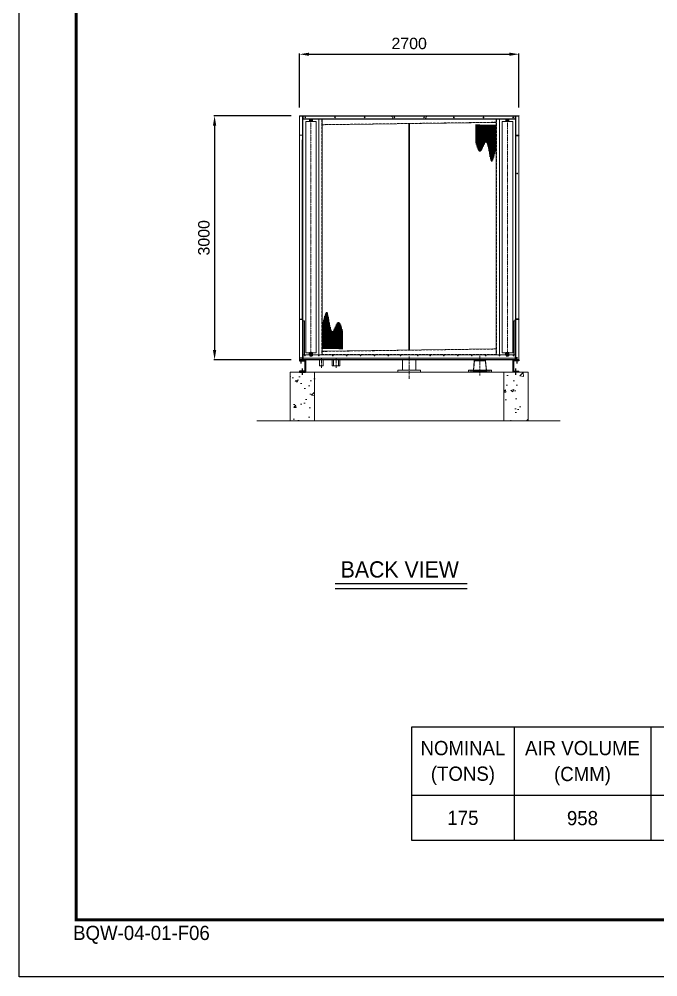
# Model space of a CAD drawing. Header units: millimetres. Extents: x -17070 to 41831, y -291348 to 30635.
# Drawn here: x 12424 to 20275, y 9840 to 21610 of the extents above; entities that cross this region are included whole.
import ezdxf
from ezdxf.enums import TextEntityAlignment as Align

# ---------------------------------------------------------------- set-up
doc = ezdxf.new("R2010")
doc.units = ezdxf.units.MM
for name, pattern in [('CENTER', [2, 1.25, -0.25, 0.25, -0.25]), ('CENTERX2', [4, 2.5, -0.5, 0.5, -0.5]), ('DASHED', [15, 12, -3]), ('HIDDEN', [0.375, 0.25, -0.125])]:
    doc.linetypes.add(name, pattern=pattern)
for name, color, linetype in [('center', 1, 'CENTER'), ('냉각탑_box', 1, 'Continuous'), ('냉각탑_form', 1, 'Continuous'), ('냉각탑_text', 3, 'Continuous'), ('냉각탑_기초', 23, 'Continuous'), ('숨은선', 5, 'HIDDEN')]:
    doc.layers.add(name, color=color, linetype=linetype)
doc.styles.get("Standard").update_dxf_attribs({"font": 'arial.ttf'})
doc.styles.add('돋움', font='Dotum.ttf')
doc.dimstyles.new('1.40', dxfattribs={"dimscale": 20, "dimtxt": 1.5, "dimasz": 1, "dimexe": 0.5, "dimexo": 0.5, "dimgap": 0.5, "dimtad": 1, "dimdec": 0, "dimzin": 0, "dimdsep": 46, "dimtxsty": 'Standard', "dimcen": 0, "dimclrd": 2, "dimclre": 2, "dimclrt": 3, "dimadec": 0, "dimazin": 0, "dimtfac": 1, "dimtdec": 0, "dimtmove": 0, "dimatfit": 0, "dimfxl": 1, "dimtolj": 1, "dimtzin": 0, "dimlwd": -1, "dimlwe": -1, "dimarcsym": 0})

# ---------------------------------------------------------------- blocks, each defined once
blk = doc.blocks.new('*D363')
at = {"color": 2, "transparency": 16777216}
for p, q in [((15868, 20523), (15868, 21189)), ((18568, 20523), (18568, 21189)), ((15988, 21179), (18448, 21179))]:
    blk.add_line(p, q, dxfattribs=at)
for points in [[(15988, 21199), (15988, 21159), (15868, 21179)], [(18448, 21199), (18448, 21159), (18568, 21179)]]:
    blk.add_solid(points, dxfattribs=at)
at = {"layer": 'Defpoints', "color": 0, "transparency": 16777216}
for p in [(18568, 21179), (15868, 20423), (18568, 20423)]:
    blk.add_point(p, dxfattribs=at)
at = {"color": 3, "lineweight": 5, "transparency": 16777216, "insert": (17218, 21311), "char_height": 140, "attachment_point": 5}
blk.add_mtext('\\A1;2700', dxfattribs=at)
blk = doc.blocks.new('*D367')
at = {"color": 2, "transparency": 16777216}
for p, q in [((15768, 20423), (14816, 20423)), ((14826, 20303), (14826, 17543)), ((15768, 17423), (14816, 17423))]:
    blk.add_line(p, q, dxfattribs=at)
for points in [[(14806, 20303), (14846, 20303), (14826, 20423)], [(14806, 17543), (14846, 17543), (14826, 17423)]]:
    blk.add_solid(points, dxfattribs=at)
at = {"layer": 'Defpoints', "color": 0, "transparency": 16777216}
for p in [(15868, 20423), (14826, 17423), (15868, 17423)]:
    blk.add_point(p, dxfattribs=at)
at = {"color": 3, "lineweight": 5, "transparency": 16777216, "insert": (14695, 18923), "char_height": 140, "attachment_point": 5, "rotation": 90}
blk.add_mtext('\\A1;3000', dxfattribs=at)
blk = doc.blocks.new('A$C0D217050')
at = {"ltscale": 30}
for p, q in [((0, 39), (0, 7)), ((0, 7), (36, 7)), ((4, 40), (4, 48)), ((4, 48), (31, 48)), ((9, 39), (9, 7)), ((27, 39), (27, 7)), ((31, 40), (31, 48)), ((36, 39), (36, 7))]:
    blk.add_line(p, q, dxfattribs=at)
at = {"color": 1, "linetype": 'CENTER', "ltscale": 100}
blk.add_line((18, 53), (18, 0), dxfattribs=at)
at = {"ltscale": 30}
for centre in [(4, 39), (13, 39), (22, 39), (31, 39)]:
    blk.add_ellipse(centre, major_axis=(-4.5, 0), ratio=0.200221, start_param=3.141593, end_param=6.283185, dxfattribs=at)
blk = doc.blocks.new('3')
at = {"color": 7, "lineweight": 20, "ltscale": 0.001944}
for p, q in [((15868, 20423), (15872, 20423)), ((15868, 20401), (15872, 20401)), ((15907, 20419), (15910, 20419)), ((18530, 20419), (18526, 20419)), ((18568, 20423), (18565, 20423)), ((18565, 20401), (18568, 20401)), ((15868, 20205), (15872, 20205)), ((15907, 20186), (15910, 20186)), ((15912, 20164), (15912, 20161)), ((18524, 20164), (18524, 20161)), ((18530, 20186), (18526, 20186)), ((18565, 20205), (18568, 20205)), ((15872, 17901), (15868, 17901)), ((15907, 17919), (15910, 17919)), ((15912, 17901), (15916, 17901)), ((18524, 17901), (18521, 17901)), ((18530, 17919), (18526, 17919)), ((18565, 17901), (18568, 17901)), ((15872, 17445), (15868, 17445)), ((15907, 17426), (15910, 17426)), ((15912, 17445), (15916, 17445)), ((15916, 17423), (15916, 17426)), ((18521, 17423), (18521, 17426)), ((18530, 17426), (18526, 17426)), ((18565, 17445), (18568, 17445))]:
    blk.add_line(p, q, dxfattribs=at)
at = {"color": 7, "lineweight": 20, "ltscale": 0.000888889}
for p, q in [((15868, 20423), (15868, 20421)), ((18568, 20423), (18568, 20421)), ((18528, 20178), (18526, 20178)), ((18565, 20181), (18565, 20179)), ((18565, 17926), (18565, 17925))]:
    blk.add_line(p, q, dxfattribs=at)
at = {"color": 7, "lineweight": 20, "ltscale": 0.000833333}
for p, q in [((15868, 20421), (15868, 20420)), ((15872, 20401), (15870, 20401)), ((15908, 20419), (15907, 20419)), ((18528, 20419), (18530, 20419)), ((18566, 20401), (18565, 20401)), ((18568, 20421), (18568, 20420)), ((15870, 17901), (15872, 17901)), ((18521, 17919), (18522, 17919)), ((18528, 17919), (18530, 17919)), ((18566, 17901), (18565, 17901)), ((15916, 17426), (15914, 17426)), ((18521, 17426), (18522, 17426))]:
    blk.add_line(p, q, dxfattribs=at)
at = {"color": 7, "lineweight": 20, "ltscale": 0.000311451}
for p, q in [((15868, 20421), (15869, 20421)), ((15868, 20421), (15869, 20421)), ((18568, 20421), (18568, 20421)), ((18568, 20421), (18568, 20421))]:
    blk.add_line(p, q, dxfattribs=at)
at = {"color": 7, "lineweight": 20, "ltscale": 0.000194643}
for p, q in [((15868, 20420), (15868, 20419)), ((18526, 20420), (18526, 20419))]:
    blk.add_line(p, q, dxfattribs=at)
at = {"color": 7, "lineweight": 20, "ltscale": 1.274e-05}
for p, q in [((15868, 20420), (15868, 20420)), ((18530, 20423), (18530, 20423))]:
    blk.add_line(p, q, dxfattribs=at)
at = {"color": 7, "lineweight": 20, "ltscale": 0.009167}
for p, q in [((15868, 20403), (15868, 20419)), ((15870, 20403), (15870, 20419)), ((18566, 20419), (18566, 20403)), ((18568, 20419), (18568, 20403)), ((15868, 20203), (15868, 20186)), ((15870, 20203), (15870, 20186)), ((18566, 20203), (18566, 20186)), ((18568, 20203), (18568, 20186)), ((15868, 17903), (15868, 17919)), ((15870, 17903), (15870, 17919)), ((15932, 17901), (15916, 17901)), ((18504, 17901), (18521, 17901)), ((18521, 17903), (18521, 17919)), ((18566, 17919), (18566, 17903)), ((18568, 17919), (18568, 17903)), ((15868, 17443), (15868, 17426)), ((15870, 17443), (15870, 17426)), ((15916, 17443), (15916, 17426)), ((18521, 17443), (18521, 17426)), ((18566, 17443), (18566, 17426)), ((18568, 17443), (18568, 17426))]:
    blk.add_line(p, q, dxfattribs=at)
at = {"color": 7, "lineweight": 20, "ltscale": 0.001111}
for p, q in [((15868, 20403), (15868, 20401)), ((15870, 20403), (15868, 20403)), ((15870, 20401), (15868, 20401)), ((15914, 20419), (15912, 20419)), ((15914, 20386), (15912, 20386)), ((16934, 20419), (16934, 20417)), ((17503, 20419), (17503, 20417)), ((18522, 20419), (18524, 20419)), ((18524, 20386), (18522, 20386)), ((18566, 20403), (18568, 20403)), ((18566, 20401), (18568, 20401)), ((18568, 20403), (18568, 20401)), ((15870, 20203), (15868, 20203)), ((18566, 20203), (18568, 20203)), ((18568, 20205), (18568, 20203)), ((15868, 17903), (15868, 17901)), ((15870, 17903), (15868, 17903)), ((15870, 17901), (15868, 17901)), ((15916, 17903), (15916, 17901)), ((18524, 17919), (18522, 17919)), ((18524, 17893), (18526, 17893)), ((18526, 17893), (18524, 17893)), ((18566, 17903), (18568, 17903)), ((18568, 17901), (18566, 17901)), ((18568, 17903), (18568, 17901)), ((15912, 17855), (15910, 17855)), ((15910, 17750), (15912, 17750)), ((15912, 17700), (15910, 17700)), ((18526, 17633), (18524, 17633)), ((18524, 17573), (18526, 17573)), ((18524, 17569), (18526, 17569)), ((18524, 17568), (18526, 17568)), ((18526, 17568), (18524, 17568)), ((15870, 17443), (15868, 17443)), ((15912, 17426), (15914, 17426)), ((15916, 17445), (15916, 17443)), ((18522, 17426), (18524, 17426)), ((18566, 17443), (18568, 17443))]:
    blk.add_line(p, q, dxfattribs=at)
at = {"color": 7, "lineweight": 20, "ltscale": 0.108889}
for p, q in [((15868, 20401), (15868, 20205)), ((15872, 20401), (15872, 20205)), ((18565, 20401), (18565, 20205)), ((18568, 20401), (18568, 20205)), ((18568, 20401), (18568, 20205))]:
    blk.add_line(p, q, dxfattribs=at)
at = {"color": 7, "lineweight": 20, "ltscale": 0.000580935}
for p, q in [((15870, 20420), (15872, 20420)), ((15907, 20421), (15907, 20420)), ((15908, 20420), (15907, 20420)), ((18528, 20420), (18530, 20420)), ((18530, 20421), (18530, 20420)), ((18566, 20420), (18565, 20420))]:
    blk.add_line(p, q, dxfattribs=at)
at = {"color": 7, "lineweight": 20, "ltscale": 0.019444}
for p, q in [((15872, 20423), (15907, 20423)), ((15907, 20421), (15872, 20421)), ((15907, 20419), (15872, 20419)), ((15872, 20419), (15907, 20419)), ((18565, 20423), (18530, 20423)), ((18530, 20421), (18565, 20421)), ((18530, 20419), (18565, 20419)), ((18565, 20419), (18530, 20419)), ((15872, 20186), (15907, 20186)), ((15872, 20185), (15907, 20185)), ((15872, 20183), (15907, 20183)), ((18530, 20186), (18565, 20186)), ((18530, 20185), (18565, 20185)), ((18565, 20183), (18530, 20183)), ((15872, 17923), (15907, 17923)), ((15907, 17921), (15872, 17921)), ((15907, 17919), (15872, 17919)), ((18565, 17923), (18530, 17923)), ((18565, 17921), (18530, 17921)), ((18565, 17919), (18530, 17919)), ((18530, 17919), (18565, 17919)), ((15872, 17426), (15907, 17426)), ((15872, 17425), (15907, 17425)), ((15872, 17423), (15907, 17423)), ((15872, 17423), (15907, 17423)), ((18530, 17426), (18565, 17426)), ((18565, 17425), (18530, 17425)), ((18565, 17423), (18530, 17423))]:
    blk.add_line(p, q, dxfattribs=at)
at = {"color": 7, "lineweight": 20, "ltscale": 0.010501}
for p, q in [((15872, 20420), (15872, 20401)), ((18565, 20420), (18565, 20401))]:
    blk.add_line(p, q, dxfattribs=at)
at = {"color": 7, "lineweight": 20, "ltscale": 0.010278}
for p, q in [((15872, 20401), (15872, 20419)), ((18565, 20419), (18565, 20401)), ((15872, 20186), (15872, 20205)), ((18565, 20205), (18565, 20186)), ((18565, 20205), (18565, 20186)), ((15872, 17901), (15872, 17919)), ((15912, 17919), (15912, 17901)), ((18521, 17901), (18521, 17919)), ((18522, 17919), (18522, 17901)), ((18524, 17901), (18524, 17919)), ((18565, 17919), (18565, 17901)), ((18565, 17919), (18565, 17901)), ((15872, 17426), (15872, 17445)), ((15912, 17445), (15912, 17426)), ((15914, 17426), (15914, 17445)), ((18521, 17426), (18521, 17445)), ((18524, 17426), (18524, 17445)), ((18565, 17445), (18565, 17426)), ((18565, 17445), (18565, 17426))]:
    blk.add_line(p, q, dxfattribs=at)
at = {"color": 7, "lineweight": 20, "ltscale": 1.27401e-05}
for p, q in [((15907, 20423), (15907, 20423)), ((18568, 20420), (18568, 20420))]:
    blk.add_line(p, q, dxfattribs=at)
at = {"color": 7, "lineweight": 20, "ltscale": 0.000222225}
for p, q in [((15907, 20423), (15907, 20423)), ((18521, 20423), (18521, 20423))]:
    blk.add_line(p, q, dxfattribs=at)
at = {"color": 7, "lineweight": 20, "ltscale": 0.000223078}
for p, q in [((15907, 20420), (15907, 20419)), ((18530, 20420), (18530, 20419))]:
    blk.add_line(p, q, dxfattribs=at)
at = {"color": 7, "lineweight": 20, "ltscale": 0.129444}
for p, q in [((15907, 20419), (15907, 20186)), ((15910, 20419), (15910, 20186)), ((18526, 20186), (18526, 20419)), ((18530, 20186), (18530, 20419))]:
    blk.add_line(p, q, dxfattribs=at)
at = {"color": 7, "lineweight": 20, "ltscale": 1.29581e-05}
blk.add_line((15910, 20420), (15910, 20420), dxfattribs=at)
at = {"color": 7, "lineweight": 20, "ltscale": 0.000222226}
for p, q in [((15910, 20420), (15910, 20419)), ((18524, 20420), (18524, 20419)), ((18568, 20420), (18568, 20419)), ((18568, 20419), (18568, 20420))]:
    blk.add_line(p, q, dxfattribs=at)
at = {"color": 7, "lineweight": 20, "ltscale": 0.000199668}
blk.add_line((15912, 20419), (15912, 20420), dxfattribs=at)
at = {"color": 7, "lineweight": 20, "ltscale": 2.65557e-05}
blk.add_line((15912, 20419), (15912, 20419), dxfattribs=at)
at = {"color": 7, "lineweight": 20, "ltscale": 0.018278}
for p, q in [((15912, 20386), (15912, 20419)), ((15914, 20386), (15914, 20419)), ((18522, 20419), (18522, 20386)), ((18524, 20419), (18524, 20386))]:
    blk.add_line(p, q, dxfattribs=at)
at = {"color": 7, "lineweight": 20, "ltscale": 0.001311}
blk.add_line((15912, 20384), (15912, 20386), dxfattribs=at)
at = {"color": 7, "lineweight": 20, "ltscale": 0.00052914}
for p, q in [((15913, 20384), (15912, 20384)), ((18524, 20384), (18523, 20384))]:
    blk.add_line(p, q, dxfattribs=at)
at = {"color": 7, "lineweight": 20, "ltscale": 0.000589172}
blk.add_line((15912, 20384), (15912, 20383), dxfattribs=at)
at = {"color": 7, "lineweight": 20, "ltscale": 0.118333}
for p, q in [((15912, 20164), (15912, 20383)), ((18524, 20377), (18524, 20164))]:
    blk.add_line(p, q, dxfattribs=at)
at = {"color": 7, "lineweight": 20, "ltscale": 1.92596e-05}
blk.add_line((15914, 20419), (15914, 20419), dxfattribs=at)
at = {"color": 7, "lineweight": 20, "ltscale": 0.000610849}
blk.add_line((15914, 20390), (15916, 20390), dxfattribs=at)
at = {"color": 7, "lineweight": 20, "ltscale": 0.000566045}
blk.add_line((15916, 20386), (15915, 20386), dxfattribs=at)
at = {"color": 7, "lineweight": 20, "ltscale": 0.000221699}
blk.add_line((15916, 20423), (15916, 20423), dxfattribs=at)
at = {"color": 7, "lineweight": 20, "ltscale": 1.29896e-05}
blk.add_line((15916, 20423), (15916, 20423), dxfattribs=at)
at = {"color": 7, "lineweight": 20, "ltscale": 8.94226e-07}
blk.add_line((15916, 20423), (15916, 20423), dxfattribs=at)
at = {"color": 7, "lineweight": 20, "ltscale": 5.53419e-05}
blk.add_line((15916, 20423), (15916, 20423), dxfattribs=at)
at = {"color": 7, "lineweight": 20}
for p, q in [((15916, 20423), (18521, 20423)), ((15916, 20419), (18521, 20419)), ((17022, 20386), (15916, 20386)), ((17022, 20383), (15916, 20383)), ((18521, 20386), (17415, 20386)), ((18521, 20383), (17415, 20383)), ((15868, 20186), (15868, 17919)), ((15872, 20183), (15872, 17923)), ((15901, 20128), (15901, 17923)), ((18524, 20128), (18524, 17974)), ((18526, 17928), (18526, 20178)), ((18530, 17928), (18530, 20178)), ((18565, 17928), (18565, 20178)), ((18568, 17928), (18568, 20178)), ((18524, 20010), (18524, 17974)), ((15912, 17919), (15912, 19930)), ((18521, 17443), (15916, 17443)), ((15916, 17426), (18521, 17426)), ((15916, 17423), (18021, 17423)), ((15916, 17423), (18521, 17423)), ((16116, 17348), (16162, 17348)), ((16273, 17348), (16365, 17348))]:
    blk.add_line(p, q, dxfattribs=at)
at = {"color": 7, "lineweight": 20, "ltscale": 0.002}
for p, q in [((15916, 20419), (15916, 20423)), ((15916, 20386), (15916, 20383)), ((18521, 20419), (18521, 20423)), ((18521, 20386), (18521, 20383))]:
    blk.add_line(p, q, dxfattribs=at)
at = {"color": 7, "lineweight": 20, "ltscale": 0.000566594}
for p, q in [((15916, 20420), (15916, 20421)), ((18521, 20420), (18521, 20421))]:
    blk.add_line(p, q, dxfattribs=at)
at = {"color": 7, "lineweight": 20, "ltscale": 0.000831595}
for p, q in [((15916, 20419), (15916, 20421)), ((18521, 20419), (18521, 20421))]:
    blk.add_line(p, q, dxfattribs=at)
at = {"color": 7, "lineweight": 20, "ltscale": 0.000222221}
blk.add_line((15916, 20420), (15916, 20420), dxfattribs=at)
at = {"color": 7, "lineweight": 20, "ltscale": 0.019344}
for p, q in [((15916, 20385), (15916, 20420)), ((18521, 20385), (18521, 20420))]:
    blk.add_line(p, q, dxfattribs=at)
at = {"color": 7, "lineweight": 20, "ltscale": 5.57847e-05}
for p, q in [((15916, 20419), (15916, 20419)), ((18521, 20419), (18521, 20419))]:
    blk.add_line(p, q, dxfattribs=at)
at = {"color": 7, "lineweight": 20, "ltscale": 5.5554e-05}
blk.add_line((15916, 20419), (15916, 20419), dxfattribs=at)
at = {"color": 7, "lineweight": 20, "ltscale": 5.55556e-05}
for p, q in [((15916, 20419), (15916, 20419)), ((18521, 20419), (18521, 20419))]:
    blk.add_line(p, q, dxfattribs=at)
at = {"color": 7, "lineweight": 20, "ltscale": 0.018222}
for p, q in [((15916, 20386), (15916, 20419)), ((18521, 20386), (18521, 20419))]:
    blk.add_line(p, q, dxfattribs=at)
at = {"lineweight": 20, "ltscale": 30}
for p, q in [((15993, 20383), (15993, 20354)), ((16002, 20383), (16002, 20354)), ((16020, 20383), (16020, 20354)), ((16029, 20383), (16029, 20354)), ((18408, 20383), (18408, 20354)), ((18417, 20383), (18417, 20354)), ((18435, 20383), (18435, 20354)), ((18444, 20383), (18444, 20354)), ((15993, 20354), (16029, 20354)), ((18408, 20354), (18444, 20354))]:
    blk.add_line(p, q, dxfattribs=at)
at = {"color": 1, "linetype": 'CENTER', "lineweight": 20, "ltscale": 100}
for p, q in [((16011, 20383), (16011, 20347)), ((18426, 20383), (18426, 20347))]:
    blk.add_line(p, q, dxfattribs=at)
at = {"lineweight": 20}
for p, q in [((16108, 17485), (16108, 20385)), ((16148, 20385), (16108, 20385)), ((16148, 17485), (16148, 20385)), ((16150, 20383), (16148, 20383)), ((16150, 20311), (16150, 20385)), ((18286, 20385), (16150, 20385)), ((18286, 20341), (18286, 20385)), ((18286, 20383), (18288, 20383)), ((18288, 17485), (18288, 20385)), ((18328, 20385), (18288, 20385)), ((18328, 17485), (18328, 20385)), ((15946, 20354), (15946, 17511)), ((16076, 20354), (15946, 20354)), ((16076, 20354), (16076, 17511)), ((18288, 20341), (16148, 20311)), ((16148, 20313), (16148, 20313)), ((17213, 20326), (17213, 17544)), ((17223, 20326), (17223, 17544)), ((18361, 20354), (18361, 17511)), ((18491, 20354), (18361, 20354)), ((18491, 20354), (18491, 17511)), ((18288, 17559), (16148, 17529)), ((18286, 17485), (18286, 17559)), ((18288, 17557), (18288, 17557)), ((15946, 17511), (16076, 17511)), ((16148, 17485), (16108, 17485)), ((16150, 17487), (16148, 17487)), ((16150, 17485), (16150, 17529)), ((18286, 17485), (16150, 17485)), ((18286, 17487), (18288, 17487)), ((18328, 17485), (18288, 17485)), ((18361, 17511), (18491, 17511))]:
    blk.add_line(p, q, dxfattribs=at)
at = {"color": 6, "linetype": 'HIDDEN', "lineweight": 20, "ltscale": 10}
for p, q in [((16146, 17485), (16146, 20385)), ((18286, 20383), (16150, 20383)), ((18290, 17485), (18290, 20385)), ((18286, 20343), (16150, 20313)), ((18286, 17557), (16150, 17527)), ((18286, 17487), (16150, 17487))]:
    blk.add_line(p, q, dxfattribs=at)
at = {"color": 7, "lineweight": 20, "ltscale": 0.037766}
for p, q in [((16934, 20419), (17002, 20419)), ((16934, 20417), (17002, 20417)), ((17435, 20419), (17503, 20419)), ((17435, 20417), (17503, 20417))]:
    blk.add_line(p, q, dxfattribs=at)
at = {"color": 7, "lineweight": 20, "ltscale": 0.095125}
for p, q in [((17003, 20416), (17020, 20386)), ((17417, 20386), (17434, 20416))]:
    blk.add_line(p, q, dxfattribs=at)
at = {"color": 7, "lineweight": 20, "ltscale": 0.094266}
blk.add_line((17005, 20417), (17022, 20386), dxfattribs=at)
at = {"color": 7, "lineweight": 20, "ltscale": 0.217982}
blk.add_line((17415, 20386), (17022, 20386), dxfattribs=at)
at = {"color": 7, "lineweight": 20, "ltscale": 0.215672}
blk.add_line((17413, 20383), (17024, 20383), dxfattribs=at)
at = {"color": 7, "lineweight": 20, "ltscale": 0.094267}
blk.add_line((17415, 20386), (17432, 20417), dxfattribs=at)
at = {"color": 7, "lineweight": 20, "ltscale": 1.24538e-05}
blk.add_line((18521, 20423), (18521, 20423), dxfattribs=at)
at = {"color": 7, "lineweight": 20, "ltscale": 8.97098e-07}
blk.add_line((18521, 20423), (18521, 20423), dxfattribs=at)
at = {"color": 7, "lineweight": 20, "ltscale": 5.5559e-05}
blk.add_line((18521, 20423), (18521, 20423), dxfattribs=at)
at = {"color": 7, "lineweight": 20, "ltscale": 0.000222222}
blk.add_line((18521, 20420), (18521, 20420), dxfattribs=at)
at = {"color": 7, "lineweight": 20, "ltscale": 5.55571e-05}
blk.add_line((18521, 20419), (18521, 20419), dxfattribs=at)
at = {"color": 7, "lineweight": 20, "ltscale": 0.000611505}
blk.add_line((18522, 20390), (18521, 20390), dxfattribs=at)
at = {"color": 7, "lineweight": 20, "ltscale": 0.000567142}
blk.add_line((18522, 20386), (18521, 20386), dxfattribs=at)
at = {"color": 7, "lineweight": 20, "ltscale": 5.55592e-05}
blk.add_line((18524, 20419), (18524, 20419), dxfattribs=at)
at = {"color": 7, "lineweight": 20, "ltscale": 0.001333}
blk.add_line((18524, 20386), (18524, 20377), dxfattribs=at)
at = {"color": 7, "lineweight": 20, "ltscale": 1.29907e-05}
blk.add_line((18526, 20420), (18526, 20420), dxfattribs=at)
at = {"color": 7, "lineweight": 20, "ltscale": 0.000221428}
blk.add_line((18530, 20423), (18530, 20423), dxfattribs=at)
at = {"color": 1, "linetype": 'CENTER', "lineweight": 20}
for p, q in [((16011, 20354), (16011, 17511)), ((18426, 20354), (18426, 17511))]:
    blk.add_line(p, q, dxfattribs=at)
at = {"color": 5, "lineweight": 20, "ltscale": 30}
for p, q in [((18036, 20314), (18036, 20091)), ((18042, 20314), (18042, 20069)), ((18048, 20314), (18048, 20049)), ((18054, 20314), (18054, 20031)), ((18060, 20314), (18060, 20016)), ((18066, 20314), (18066, 20004)), ((18072, 20314), (18072, 19995)), ((18078, 20314), (18078, 19988)), ((18084, 20314), (18084, 19985)), ((18090, 20313), (18090, 19985)), ((18096, 20313), (18096, 19988)), ((18102, 20313), (18102, 19994)), ((18108, 20313), (18108, 20003)), ((18114, 20313), (18114, 20014)), ((18120, 20313), (18120, 20027)), ((18126, 20313), (18126, 20040)), ((18132, 20313), (18132, 20054)), ((18138, 20313), (18138, 20067)), ((18144, 20313), (18144, 20079)), ((18150, 20313), (18150, 20089)), ((18156, 20313), (18156, 20096)), ((18162, 20312), (18162, 20098)), ((18168, 20312), (18168, 20094)), ((18174, 20312), (18174, 20085)), ((18180, 20312), (18180, 20069)), ((18186, 20312), (18186, 20047)), ((18192, 20312), (18192, 20020)), ((18198, 20312), (18198, 19987)), ((18204, 20312), (18204, 19953)), ((18210, 20312), (18210, 19920)), ((18216, 20312), (18216, 19892)), ((18222, 20312), (18222, 19872)), ((18228, 20312), (18228, 19862)), ((18234, 20311), (18234, 19861)), ((18240, 20311), (18240, 19866)), ((18246, 20311), (18246, 19877)), ((18252, 20311), (18252, 19892)), ((18258, 20311), (18258, 19911)), ((18264, 20311), (18264, 19933)), ((18270, 20311), (18270, 19957)), ((18276, 20311), (18276, 19983)), ((18282, 20311), (18282, 20012)), ((16202, 17559), (16202, 18009)), ((16166, 17559), (16166, 17913)), ((16172, 17559), (16172, 17938)), ((16178, 17559), (16178, 17959)), ((16184, 17559), (16184, 17978)), ((16190, 17559), (16190, 17993)), ((16196, 17559), (16196, 18004)), ((16208, 17559), (16208, 18008)), ((16214, 17558), (16214, 17998)), ((16220, 17558), (16220, 17978)), ((16226, 17558), (16226, 17951)), ((16232, 17558), (16232, 17917)), ((16154, 17559), (16154, 17858)), ((16160, 17559), (16160, 17887)), ((16238, 17558), (16238, 17883)), ((16244, 17558), (16244, 17850)), ((16250, 17558), (16250, 17823)), ((16256, 17558), (16256, 17801)), ((16262, 17558), (16262, 17785)), ((16268, 17558), (16268, 17776)), ((16280, 17558), (16280, 17774)), ((16286, 17557), (16286, 17781)), ((16292, 17557), (16292, 17791)), ((16298, 17557), (16298, 17803)), ((16304, 17557), (16304, 17816)), ((16310, 17557), (16310, 17830)), ((16316, 17557), (16316, 17843)), ((16322, 17557), (16322, 17856)), ((16328, 17557), (16328, 17867)), ((16334, 17557), (16334, 17876)), ((16340, 17557), (16340, 17882)), ((16346, 17557), (16346, 17885)), ((16352, 17557), (16352, 17885)), ((16358, 17556), (16358, 17882)), ((16364, 17556), (16364, 17875)), ((16370, 17556), (16370, 17866)), ((16376, 17556), (16376, 17854)), ((16382, 17556), (16382, 17839)), ((16388, 17556), (16388, 17821)), ((16394, 17556), (16394, 17801)), ((16400, 17556), (16400, 17779)), ((16274, 17558), (16274, 17772))]:
    blk.add_line(p, q, dxfattribs=at)
at = {"color": 7, "lineweight": 20, "ltscale": 0.00111}
for p, q in [((15868, 20205), (15868, 20203)), ((18524, 17427), (18526, 17427))]:
    blk.add_line(p, q, dxfattribs=at)
at = {"color": 7, "lineweight": 20, "ltscale": 0.011081}
for p, q in [((15872, 20205), (15872, 20185)), ((18565, 20205), (18565, 20185))]:
    blk.add_line(p, q, dxfattribs=at)
at = {"color": 7, "lineweight": 20, "ltscale": 0.00615}
blk.add_line((15912, 20128), (15901, 20128), dxfattribs=at)
at = {"color": 7, "lineweight": 20, "ltscale": 0.000803158}
for p, q in [((15907, 20186), (15907, 20185)), ((18530, 20186), (18530, 20185))]:
    blk.add_line(p, q, dxfattribs=at)
at = {"color": 7, "lineweight": 20, "ltscale": 0.030658}
blk.add_line((15907, 20183), (15907, 20128), dxfattribs=at)
at = {"color": 7, "lineweight": 20, "ltscale": 0.032589}
blk.add_line((15910, 20186), (15910, 20128), dxfattribs=at)
at = {"color": 7, "lineweight": 20, "ltscale": 0.003966}
for p, q in [((15912, 20154), (15912, 20161)), ((18524, 20154), (18524, 20161))]:
    blk.add_line(p, q, dxfattribs=at)
at = {"color": 7, "lineweight": 20, "ltscale": 0.000719648}
for p, q in [((15912, 20152), (15912, 20154)), ((18524, 20152), (18524, 20154))]:
    blk.add_line(p, q, dxfattribs=at)
at = {"color": 7, "lineweight": 20, "ltscale": 0.013703}
for p, q in [((15912, 20152), (15912, 20128)), ((18524, 20152), (18524, 20128))]:
    blk.add_line(p, q, dxfattribs=at)
at = {"color": 7, "lineweight": 20, "ltscale": 0.065556}
blk.add_line((15912, 20128), (15912, 20010), dxfattribs=at)
at = {"color": 7, "lineweight": 20, "ltscale": 0.004724}
blk.add_line((18526, 20186), (18526, 20178), dxfattribs=at)
at = {"color": 7, "lineweight": 20, "ltscale": 0.001722}
for p, q in [((18530, 20178), (18526, 20178)), ((18568, 20178), (18565, 20178)), ((18530, 17928), (18526, 17928)), ((18568, 17928), (18565, 17928))]:
    blk.add_line(p, q, dxfattribs=at)
at = {"color": 7, "lineweight": 20, "ltscale": 0.001125}
for p, q in [((18530, 20183), (18530, 20181)), ((18565, 20183), (18565, 20181))]:
    blk.add_line(p, q, dxfattribs=at)
at = {"color": 7, "lineweight": 20, "ltscale": 0.019889}
for p, q in [((18530, 20181), (18565, 20181)), ((18530, 20179), (18565, 20179)), ((18565, 20178), (18530, 20178)), ((18565, 17928), (18530, 17928)), ((18565, 17926), (18530, 17926)), ((18565, 17925), (18530, 17925))]:
    blk.add_line(p, q, dxfattribs=at)
at = {"color": 7, "lineweight": 20, "ltscale": 0.000833335}
for p, q in [((18530, 20179), (18530, 20178)), ((15901, 17921), (15901, 17919))]:
    blk.add_line(p, q, dxfattribs=at)
at = {"color": 7, "lineweight": 20, "ltscale": 0.000834189}
blk.add_line((18565, 20179), (18565, 20178), dxfattribs=at)
at = {"color": 7, "lineweight": 20, "ltscale": 0.004778}
blk.add_line((18568, 20186), (18568, 20178), dxfattribs=at)
at = {"color": 7, "lineweight": 20, "ltscale": 0.044107}
blk.add_line((15912, 19930), (15912, 20010), dxfattribs=at)
at = {"color": 7, "lineweight": 20, "ltscale": 0.041626}
blk.add_line((18524, 20010), (18524, 19935), dxfattribs=at)
at = {"color": 7, "lineweight": 20, "ltscale": 0.253333}
for p, q in [((15868, 17445), (15868, 17901)), ((15872, 17445), (15872, 17901)), ((15912, 17901), (15912, 17445)), ((15916, 17901), (15916, 17445)), ((18521, 17445), (18521, 17901)), ((18524, 17445), (18524, 17901)), ((18565, 17901), (18565, 17445)), ((18568, 17901), (18568, 17445))]:
    blk.add_line(p, q, dxfattribs=at)
at = {"color": 7, "lineweight": 20, "ltscale": 0.011082}
for p, q in [((15872, 17921), (15872, 17901)), ((18565, 17921), (18565, 17901))]:
    blk.add_line(p, q, dxfattribs=at)
at = {"color": 7, "lineweight": 20, "ltscale": 0.016349}
blk.add_line((15872, 17919), (15901, 17919), dxfattribs=at)
at = {"color": 7, "lineweight": 20, "ltscale": 0.273889}
for p, q in [((15907, 17919), (15907, 17426)), ((15910, 17919), (15910, 17426)), ((18526, 17426), (18526, 17919)), ((18530, 17426), (18530, 17919))]:
    blk.add_line(p, q, dxfattribs=at)
at = {"color": 7, "lineweight": 20, "ltscale": 0.230744}
for p, q in [((15932, 17485), (15932, 17901)), ((18504, 17901), (18504, 17485))]:
    blk.add_line(p, q, dxfattribs=at)
at = {"color": 7, "lineweight": 20, "ltscale": 0.010555}
blk.add_line((18524, 17955), (18524, 17974), dxfattribs=at)
at = {"color": 7, "lineweight": 20, "ltscale": 0.014722}
blk.add_line((18524, 17928), (18524, 17955), dxfattribs=at)
at = {"color": 7, "lineweight": 20, "ltscale": 0.005}
blk.add_line((18524, 17919), (18524, 17928), dxfattribs=at)
at = {"color": 7, "lineweight": 20, "ltscale": 0.004726}
blk.add_line((18526, 17919), (18526, 17928), dxfattribs=at)
at = {"color": 7, "lineweight": 20, "ltscale": 0.000833332}
blk.add_line((18530, 17928), (18530, 17926), dxfattribs=at)
at = {"color": 7, "lineweight": 20, "ltscale": 0.001123}
blk.add_line((18530, 17925), (18530, 17923), dxfattribs=at)
at = {"color": 7, "lineweight": 20, "ltscale": 0.000804013}
blk.add_line((18530, 17921), (18530, 17919), dxfattribs=at)
at = {"color": 7, "lineweight": 20, "ltscale": 0.00083418}
blk.add_line((18565, 17928), (18565, 17926), dxfattribs=at)
at = {"color": 7, "lineweight": 20, "ltscale": 0.001124}
blk.add_line((18565, 17925), (18565, 17923), dxfattribs=at)
at = {"color": 7, "lineweight": 20, "ltscale": 0.004777}
blk.add_line((18568, 17928), (18568, 17919), dxfattribs=at)
at = {"color": 7, "lineweight": 20, "ltscale": 0.004417}
for p, q in [((18568, 17901), (18568, 17893)), ((18568, 17453), (18568, 17445))]:
    blk.add_line(p, q, dxfattribs=at)
at = {"color": 7, "lineweight": 20, "ltscale": 0.052833}
for p, q in [((18568, 17893), (18568, 17798)), ((18568, 17548), (18568, 17453))]:
    blk.add_line(p, q, dxfattribs=at)
at = {"color": 7, "lineweight": 20, "ltscale": 0.058333}
blk.add_line((15910, 17855), (15910, 17750), dxfattribs=at)
at = {"color": 7, "lineweight": 20, "ltscale": 0.005528}
for p, q in [((18568, 17798), (18568, 17788)), ((18568, 17788), (18568, 17778))]:
    blk.add_line(p, q, dxfattribs=at)
at = {"color": 7, "lineweight": 25, "ltscale": 0.008333}
for p, q in [((15868, 17423), (15868, 17413)), ((18568, 17423), (18568, 17413))]:
    blk.add_line(p, q, dxfattribs=at)
at = {"color": 7, "lineweight": 25, "ltscale": 0.125}
for p, q in [((15943, 17423), (15868, 17423)), ((18493, 17423), (18568, 17423)), ((15868, 17273), (15943, 17273)), ((18568, 17273), (18493, 17273))]:
    blk.add_line(p, q, dxfattribs=at)
at = {"color": 7, "lineweight": 20, "ltscale": 0.000666671}
blk.add_line((15870, 17443), (15872, 17443), dxfattribs=at)
at = {"color": 7, "lineweight": 20, "ltscale": 0.0085}
for p, q in [((15872, 17427), (15872, 17443)), ((18565, 17443), (18565, 17427))]:
    blk.add_line(p, q, dxfattribs=at)
at = {"color": 7, "lineweight": 20, "ltscale": 0.019594}
for p, q in [((15908, 17426), (15873, 17426)), ((18528, 17426), (18564, 17426))]:
    blk.add_line(p, q, dxfattribs=at)
for p, q in [((15878, 17413), (15878, 17423)), ((15900, 17413), (15900, 17423)), ((18536, 17413), (18536, 17423)), ((18558, 17413), (18558, 17423)), ((15895, 17273), (15895, 17283)), ((15917, 17273), (15917, 17283)), ((18520, 17273), (18520, 17283)), ((18542, 17273), (18542, 17283))]:
    blk.add_line(p, q)
at = {"color": 1, "linetype": 'CENTERX2', "ltscale": 50}
for p, q in [((15889, 17378), (15889, 17458)), ((18547, 17378), (18547, 17458)), ((15906, 17238), (15906, 17318)), ((18531, 17238), (18531, 17318))]:
    blk.add_line(p, q, dxfattribs=at)
at = {"color": 7, "lineweight": 20, "ltscale": 0.004971}
blk.add_line((15907, 17423), (15916, 17423), dxfattribs=at)
at = {"color": 7, "lineweight": 20, "ltscale": 0.001112}
blk.add_line((15910, 17427), (15912, 17427), dxfattribs=at)
at = {"color": 7, "lineweight": 20, "ltscale": 0.003063}
for p, q in [((15916, 17426), (15910, 17426)), ((18521, 17426), (18526, 17426))]:
    blk.add_line(p, q, dxfattribs=at)
at = {"color": 0, "lineweight": 20}
for p, q in [((16108, 17485), (15916, 17485)), ((15943, 17423), (18493, 17423)), ((18328, 17485), (18521, 17485))]:
    blk.add_line(p, q, dxfattribs=at)
at = {"ltscale": 25}
for p, q in [((15943, 17423), (15943, 17273)), ((18493, 17423), (18493, 17273))]:
    blk.add_line(p, q, dxfattribs=at)
at = {"lineweight": 5}
for p, q in [((16116, 17348), (16116, 17423)), ((16162, 17348), (16162, 17423)), ((16273, 17348), (16273, 17423)), ((16286, 17348), (16286, 17423)), ((16351, 17348), (16351, 17423)), ((16365, 17348), (16365, 17423)), ((15943, 17273), (18493, 17273))]:
    blk.add_line(p, q, dxfattribs=at)
at = {"color": 7, "lineweight": 20, "ltscale": 0.071111}
for p, q in [((17136, 17423), (17136, 17295)), ((17301, 17423), (17301, 17295))]:
    blk.add_line(p, q, dxfattribs=at)
at = {"color": 7, "lineweight": 13}
for p, q in [((18018, 17417), (18018, 17423)), ((18158, 17417), (18158, 17423)), ((18018, 17412), (18007, 17295)), ((18158, 17417), (18027, 17417)), ((18158, 17412), (18027, 17412)), ((18158, 17412), (18169, 17295)), ((18228, 17295), (17948, 17295)), ((18228, 17273), (17948, 17273))]:
    blk.add_line(p, q, dxfattribs=at)
at = {"color": 7, "linetype": 'DASHED', "lineweight": 13}
for p, q in [((18020, 17417), (18020, 17423)), ((18156, 17417), (18156, 17423)), ((18021, 17412), (18008, 17283)), ((18149, 17412), (18018, 17412)), ((18155, 17412), (18021, 17412)), ((18155, 17412), (18168, 17283)), ((18171, 17283), (18005, 17283)), ((18158, 17283), (18008, 17283)), ((18171, 17278), (18016, 17278)), ((18168, 17283), (18018, 17283))]:
    blk.add_line(p, q, dxfattribs=at)
at = {"color": 7, "lineweight": 20, "ltscale": 0.000665871}
blk.add_line((18566, 17443), (18565, 17443), dxfattribs=at)
at = {"color": 7, "lineweight": 25, "ltscale": 0.05125}
for p, q in [((15868, 17413), (15927, 17413)), ((18568, 17413), (18510, 17413)), ((15927, 17283), (15868, 17283)), ((18510, 17283), (18568, 17283))]:
    blk.add_line(p, q, dxfattribs=at)
at = {"color": 7, "lineweight": 25, "ltscale": 0.091667}
for p, q in [((15937, 17403), (15937, 17293)), ((18500, 17403), (18500, 17293))]:
    blk.add_line(p, q, dxfattribs=at)
at = {"color": 7, "lineweight": 13, "ltscale": 0.436875}
for p, q in [((18088, 17417), (18018, 17417)), ((18158, 17417), (18088, 17417))]:
    blk.add_line(p, q, dxfattribs=at)
at = {"color": 7, "lineweight": 13, "ltscale": 0.053443}
for p, q in [((18027, 17417), (18018, 17417)), ((18027, 17412), (18018, 17412))]:
    blk.add_line(p, q, dxfattribs=at)
at = {"color": 7, "lineweight": 13, "ltscale": 0.03125}
for p, q in [((18018, 17412), (18018, 17417)), ((18158, 17412), (18158, 17417))]:
    blk.add_line(p, q, dxfattribs=at)
at = {"color": 7, "linetype": 'DASHED', "lineweight": 13, "ltscale": 0.032169}
for p, q in [((18021, 17412), (18021, 17417)), ((18155, 17412), (18155, 17417))]:
    blk.add_line(p, q, dxfattribs=at)
at = {"color": 7, "linetype": 'DASHED', "lineweight": 13, "ltscale": 0.053443}
blk.add_line((18158, 17412), (18149, 17412), dxfattribs=at)
at = {"color": 7, "lineweight": 15, "ltscale": 0.0625}
for p, q in [((15868, 17283), (15868, 17273)), ((18568, 17283), (18568, 17273))]:
    blk.add_line(p, q, dxfattribs=at)
at = {"color": 7, "lineweight": 20, "ltscale": 0.149635}
for p, q in [((17348, 17295), (17078, 17295)), ((17348, 17273), (17078, 17273))]:
    blk.add_line(p, q, dxfattribs=at)
at = {"color": 7, "lineweight": 20, "ltscale": 0.012222}
for p, q in [((17078, 17273), (17078, 17295)), ((17358, 17273), (17358, 17295))]:
    blk.add_line(p, q, dxfattribs=at)
at = {"color": 7, "lineweight": 20, "ltscale": 0.00592}
for p, q in [((17358, 17295), (17348, 17295)), ((17358, 17273), (17348, 17273))]:
    blk.add_line(p, q, dxfattribs=at)
at = {"color": 7, "lineweight": 13, "ltscale": 0.1375}
for p, q in [((17948, 17273), (17948, 17295)), ((18228, 17273), (18228, 17295))]:
    blk.add_line(p, q, dxfattribs=at)
at = {"color": 7, "linetype": 'DASHED', "lineweight": 13, "ltscale": 0.1375}
for p, q in [((17966, 17273), (17966, 17295)), ((17988, 17273), (17988, 17295)), ((18005, 17273), (18005, 17295)), ((18031, 17273), (18031, 17295)), ((18053, 17273), (18053, 17295)), ((18123, 17273), (18123, 17295)), ((18145, 17273), (18145, 17295)), ((18171, 17273), (18171, 17295)), ((18188, 17273), (18188, 17295)), ((18210, 17273), (18210, 17295))]:
    blk.add_line(p, q, dxfattribs=at)
at = {"color": 7, "linetype": 'DASHED', "lineweight": 13, "ltscale": 0.075362}
for p, q in [((18007, 17295), (18005, 17283)), ((18169, 17295), (18171, 17283))]:
    blk.add_line(p, q, dxfattribs=at)
at = {"color": 7, "linetype": 'DASHED', "lineweight": 13, "ltscale": 0.03125}
for p, q in [((18005, 17278), (18005, 17283)), ((18171, 17278), (18171, 17283))]:
    blk.add_line(p, q, dxfattribs=at)
at = {"color": 7, "linetype": 'DASHED', "lineweight": 13, "ltscale": 0.063198}
blk.add_line((18016, 17278), (18005, 17278), dxfattribs=at)
at = {"color": 7, "linetype": 'DASHED', "lineweight": 13, "ltscale": 0.030331}
for p, q in [((18008, 17278), (18008, 17283)), ((18168, 17278), (18168, 17283))]:
    blk.add_line(p, q, dxfattribs=at)
at = {"color": 7, "lineweight": 20}
for centre, radius in [((15941, 20403), 4.5), ((16306, 20403), 4.5), ((16671, 20403), 4.5), ((17036, 20403), 4.5), ((17401, 20403), 4.5), ((17766, 20403), 4.5), ((18131, 20403), 4.5), ((18496, 20403), 4.5), ((18547, 19713), 4.5), ((18547, 19713), 3), ((15937, 17477), 4.5), ((15937, 17477), 3), ((16108, 17477), 4.5), ((16108, 17477), 3), ((16279, 17477), 4.5), ((16279, 17477), 3), ((16450, 17477), 4.5), ((16450, 17477), 3), ((16621, 17477), 4.5), ((16621, 17477), 3), ((16791, 17477), 4.5), ((16791, 17477), 3), ((16962, 17477), 4.5), ((17113, 17475), 4.5), ((17323, 17475), 4.5), ((17475, 17477), 4.5), ((17645, 17477), 4.5), ((17645, 17477), 3), ((17816, 17477), 4.5), ((17816, 17477), 3), ((17987, 17477), 4.5), ((17987, 17477), 3), ((18158, 17477), 4.5), ((18158, 17477), 3), ((18329, 17477), 4.5), ((18329, 17477), 3), ((18499, 17477), 4.5), ((18499, 17477), 3)]:
    blk.add_circle(centre, radius, dxfattribs=at)
for centre, radius, start, end in [((15872, 20419), 3.5, 90, 180), ((15872, 20419), 1.5, 90, 180), ((15907, 20420), 3.1, 0, 90), ((15907, 20419), 3.5, 0, 90), ((15907, 20419), 1.5, 0, 90), ((15916, 20420), 3.1, 90, 180), ((15916, 20419), 3.5, 90, 180), ((15916, 20419), 3.6, 90, 180), ((15916, 20386), 3.5, 180, 270), ((15916, 20386), 3.6, 181.592, 268.4082), ((15916, 20419), 1.6, 90, 180), ((15916, 20386), 1.6, 180, 266.4167), ((16778, 20419), 3.5, 89.1189, 90), ((16787, 20419), 3.5, 90, 90.8811), ((17002, 20415), 3.5, 30, 90), ((17002, 20415), 1.5, 30, 90), ((17435, 20415), 3.5, 90, 150), ((17435, 20415), 1.5, 90, 150), ((17650, 20419), 3.5, 89.1189, 90), ((17659, 20419), 3.5, 90, 90.8811), ((18521, 20420), 3.1, 360, 90), ((18521, 20419), 3.5, 360, 90), ((18521, 20419), 3.6, 0, 90), ((18521, 20419), 1.6, 0, 90), ((18521, 20386), 3.5, 270, 360), ((18521, 20386), 1.6, 273.5833, 0), ((18521, 20386), 3.6, 271.5918, 358.408), ((18521, 20386), 3.1, 359.2923, 0), ((18530, 20420), 3.1, 90, 180), ((18530, 20419), 3.5, 90, 180), ((18530, 20419), 1.5, 90, 180), ((18565, 20419), 3.5, 0, 90), ((18565, 20419), 1.5, 0, 90), ((15872, 20186), 3.5, 180, 270), ((15872, 20186), 1.5, 180, 270), ((15907, 20186), 3.5, 270, 0), ((15907, 20186), 1.5, 270, 0), ((18521, 20204), 3.1, 359.3203, 0), ((18521, 20188), 3.1, 0, 2.0472), ((18530, 20186), 3.5, 180, 270), ((18530, 20178), 3.1, 90, 180), ((18530, 20186), 1.5, 180, 270), ((18530, 20178), 1.5, 90, 180), ((18565, 20186), 1.5, 270, 0), ((18565, 20186), 3.5, 270, 0), ((18565, 20178), 3.1, 0, 90), ((18565, 20178), 1.5, 0, 90), ((18521, 19430), 3.5, 0, 0.5318), ((15872, 17919), 3.5, 90, 180), ((15872, 17919), 1.5, 90, 180), ((15907, 17919), 3.5, 0, 90), ((15907, 17919), 1.5, 0, 90), ((18530, 17928), 3.1, 180, 270), ((18530, 17919), 3.5, 90, 180), ((18530, 17928), 1.5, 180, 270), ((18530, 17919), 1.5, 90, 180), ((18565, 17928), 3.1, 270, 0), ((18565, 17928), 1.5, 270, 0), ((18565, 17919), 3.5, 0, 90), ((18565, 17919), 1.5, 0, 90), ((15872, 17426), 3.5, 180, 270), ((15872, 17426), 1.5, 180, 270), ((15873, 17427), 1.5, 180, 216.8695), ((15873, 17427), 1.5, 233.13, 270), ((15907, 17426), 3.5, 270, 0), ((15907, 17426), 1.5, 270, 0), ((18530, 17426), 3.5, 180, 270), ((18530, 17426), 1.5, 180, 270), ((18564, 17427), 1.5, 270, 306.87), ((18564, 17427), 1.5, 323.0389, 0), ((18565, 17426), 3.5, 270, 0), ((18565, 17426), 1.5, 270, 0), ((18564, 17427), 4.7, 359.266, 0)]:
    blk.add_arc(centre, radius, start, end, dxfattribs=at)
at = {"color": 7, "lineweight": 25}
for centre, start, end in [((15927, 17403), 0, 90), ((18510, 17403), 90, 180), ((15927, 17293), 270, 0), ((18510, 17293), 180, 270)]:
    blk.add_arc(centre, 10, start, end, dxfattribs=at)
at = {"color": 7, "lineweight": 20}
for centre, major_axis, ratio, start_param, end_param in [((18521, 20371), (3.1, 0), 0.945441, 6.283185, 6.29095), ((18521, 20290), (3.1, 0), 0.787572, 6.283185, 6.289043), ((18521, 20222), (3.1, 0), 0.728422, 6.283185, 6.287733), ((18521, 20205), (-3.1, 0), 0.809022, 3.137046, 3.141593), ((18521, 20188), (3.1, 0), 0.977239, 6.283185, 6.287877), ((18521, 20188), (3.1, 0), 0.99655, 0, 0.035713), ((18521, 20183), (3.1, 0), 0.99655, 0, 0.017692), ((18521, 20183), (3.1, 0), 0.968276, 0, 0.017675), ((18521, 20168), (3.1, 0), 0.968276, 0, 0.017496), ((18521, 20168), (3.1, 0), 0.944147, 0, 0.017479), ((18521, 20149), (3.1, 0), 0.944147, 0, 0.017324), ((18521, 20148), (3.1, 0), 0.878691, 0, 0.017289), ((18521, 20147), (3.1, 0), 0.543645, 6.283185, 6.286673), ((18521, 17599), (3.5, 0), 0.999985, 6.283185, 6.297404), ((18521, 17594), (3.5, 0), 0.999985, 6.283185, 6.293671), ((18521, 17594), (-3.5, 0), 0.999966, 3.141593, 3.152037), ((18521, 17589), (-3.5, 0), 0.999966, 3.141593, 3.1558), ((18521, 17562), (3.5, 0), 0.999985, 6.267899, 6.283185), ((18521, 17559), (3.5, 0), 0.999985, 6.279226, 6.283185), ((18521, 17555), (3.5, 0), 0.999966, 6.279216, 6.283185)]:
    blk.add_ellipse(centre, major_axis=major_axis, ratio=ratio, start_param=start_param, end_param=end_param, dxfattribs=at)
at = {"layer": 'center', "lineweight": 20, "ltscale": 30}
for p, q in [((16139, 17326), (16139, 17439)), ((16319, 17326), (16319, 17439)), ((17218, 17464), (17218, 17190)), ((18088, 17473), (18088, 17230))]:
    blk.add_line(p, q, dxfattribs=at)
at = {"layer": '숨은선', "ltscale": 4}
blk.add_line((18007, 17423), (18007, 17424), dxfattribs=at)
at = {"lineweight": 20, "xscale": -1, "rotation": 180}
for p in [(15993, 17519), (18408, 17519)]:
    blk.add_blockref('A$C0D217050', p, dxfattribs=at)

msp = doc.modelspace()

# ---------------------------------------------------------------- hatches: boundary and pattern name
at = {"layer": '냉각탑_기초', "lineweight": 20, "ltscale": 30}
h = msp.add_hatch(dxfattribs=at)
h.set_pattern_fill('AR-CONC', color=256, scale=50, style=0)
h.set_pattern_definition([(50, (1127.42, 731.35), (358.63, -31.376), [37.5, -412.5]), (355, (1127.4, 731.35), (-69.3757, 376.096), [30, -330]), (100.4514, (1157.3, 728.74), (289.2547, 344.72), [31.87, -350.571]), (46.1842, (1127.4, 831.35), (533.6205, -82.7595), [56.25, -618.75]), (96.6356, (1171.9, 824.46), (467.331, 487.059), [47.805, -525.856]), (351.1842, (1127.4, 831.35), (467.331, 487.059), [45, -495]), (21, (1177.42, 806.35), (298.4535, -201.3094), [37.5, -412.5]), (326, (1177.4, 806.35), (121.6577, 362.575), [30, -330]), (71.4514, (1202.3, 789.58), (420.1113, 161.265), [31.87, -350.571]), (37.5, (1127.42, 731.35), (6.0799, 166.4469), [0, -326, 0, -335, 0, -331.25]), (7.5, (1127.42, 731.35), (131.5348, 197.2059), [0, -191, 0, -318.5, 0, -126.25]), (327.5, (1015.92, 731.35), (266.9112, -11.2774), [0, -125, 0, -390, 0, -517.5]), (317.5, (965.92, 731.35), (291.593, 50.0525), [0, -162.5, 0, -259, 0, -367.5])])
h.paths.add_polyline_path([(16055.9, 17272.7), (15755.9, 17272.7), (15755.9, 16672.7), (16055.9, 16672.7)])
h = msp.add_hatch(dxfattribs=at)
h.set_pattern_fill('AR-CONC', color=256, scale=50, style=0)
h.set_pattern_definition([(50, (1622.42, 731.35), (358.63, -31.376), [37.5, -412.5]), (355, (1622.4, 731.35), (-69.3757, 376.096), [30, -330]), (100.4514, (1652.3, 728.74), (289.2547, 344.72), [31.87, -350.571]), (46.1842, (1622.4, 831.35), (533.6205, -82.7595), [56.25, -618.75]), (96.6356, (1666.9, 824.46), (467.331, 487.059), [47.805, -525.856]), (351.1842, (1622.4, 831.35), (467.331, 487.059), [45, -495]), (21, (1672.42, 806.35), (298.4535, -201.3094), [37.5, -412.5]), (326, (1672.4, 806.35), (121.6577, 362.575), [30, -330]), (71.4514, (1697.3, 789.58), (420.1113, 161.265), [31.87, -350.571]), (37.5, (1622.42, 731.35), (6.0799, 166.4469), [0, -326, 0, -335, 0, -331.25]), (7.5, (1622.42, 731.35), (131.5348, 197.2059), [0, -191, 0, -318.5, 0, -126.25]), (327.5, (1510.92, 731.35), (266.9112, -11.2774), [0, -125, 0, -390, 0, -517.5]), (317.5, (1460.92, 731.35), (291.593, 50.0525), [0, -162.5, 0, -259, 0, -367.5])])
h.paths.add_polyline_path([(18380.9, 17272.7), (18680.9, 17272.7), (18680.9, 16672.7), (18380.9, 16672.7)])

# ---------------------------------------------------------------- linework, layer by layer
at = {"layer": 'Defpoints'}
msp.add_lwpolyline([(12424, 30635.1), (41831.2, 30635.1), (41831.2, 9840), (12424, 9840)], close=True, dxfattribs=at)
at = {"layer": '냉각탑_box'}
for p, q in [((16307.4, 14672.7), (17930.7, 14672.7)), ((16307.4, 14614.6), (17930.7, 14614.6)), ((18508.7, 12914.5), (18508.7, 11514.5)), ((20188.7, 12914.5), (20188.7, 11514.5)), ((17248.7, 12074.5), (32298.7, 12074.5))]:
    msp.add_line(p, q, dxfattribs=at)
msp.add_lwpolyline([(17248.7, 12914.5), (32298.7, 12914.5), (32298.7, 11514.5), (17248.7, 11514.5)], close=True, dxfattribs=at)
at = {"layer": '냉각탑_form', "const_width": 35}
msp.add_lwpolyline([(13124.1, 29935), (13124.1, 10540.2), (41131, 10540.2), (41131, 29935)], close=True, dxfattribs=at)
at = {"layer": '냉각탑_기초', "lineweight": 20, "ltscale": 30}
msp.add_line((15343.9, 16672.7), (19072.3, 16672.7), dxfattribs=at)
for points in [[(15755.9, 16672.7), (15755.9, 17272.7), (16055.9, 17272.7), (16055.9, 16672.7)], [(18680.9, 16672.7), (18680.9, 17272.7), (18380.9, 17272.7), (18380.9, 16672.7)]]:
    msp.add_lwpolyline(points, dxfattribs=at)

# ---------------------------------------------------------------- block references
msp.add_blockref('3', (0, 0))

# ---------------------------------------------------------------- texts
at = {"layer": '냉각탑_form', "style": '돋움'}
msp.add_text('BQW-04-01-F06', height=175.043, dxfattribs=at).set_placement((13087.3, 10292.6))
at = {"layer": '냉각탑_text', "style": '돋움'}
for s, height, p in [('BACK VIEW', 199.97, (17102.4, 14847.6)), ('NOMINAL', 175, (17878.7, 12652)), ('AIR VOLUME', 175, (19348.7, 12652)), ('(TONS)', 175, (17878.7, 12337)), ('(CMM)', 175, (19348.3, 12333.3)), ('175', 175, (17878.7, 11794.5)), ('958', 175, (19348.3, 11790.8))]:
    msp.add_text(s, height=height, dxfattribs=at).set_placement(p, align=Align.MIDDLE_CENTER)

# ---------------------------------------------------------------- dimensions: what is measured, and where the dimension line sits
at = {"lineweight": 5}
dim = msp.add_linear_dim(base=(18568.4, 21179), p1=(15868.4, 20422.7), p2=(18568.4, 20422.7), dimstyle='1.40', override={"dimtxt": 7, "dimasz": 6, "dimexo": 5, "dimgap": 3}, dxfattribs=at)
dim.commit()
dim.dimension.update_dxf_attribs({"geometry": '*D363', "text_midpoint": (17218.4, 21310.5)})
dim = msp.add_linear_dim(base=(14826.2, 17422.7), p1=(15868.4, 20422.7), p2=(15868.4, 17422.7), angle=90, dimstyle='1.40', override={"dimtxt": 7, "dimasz": 6, "dimexo": 5, "dimgap": 3}, dxfattribs=at)
dim.commit()
dim.dimension.update_dxf_attribs({"geometry": '*D367', "text_midpoint": (14694.7, 18922.7)})

doc.saveas('drawing.dxf')
